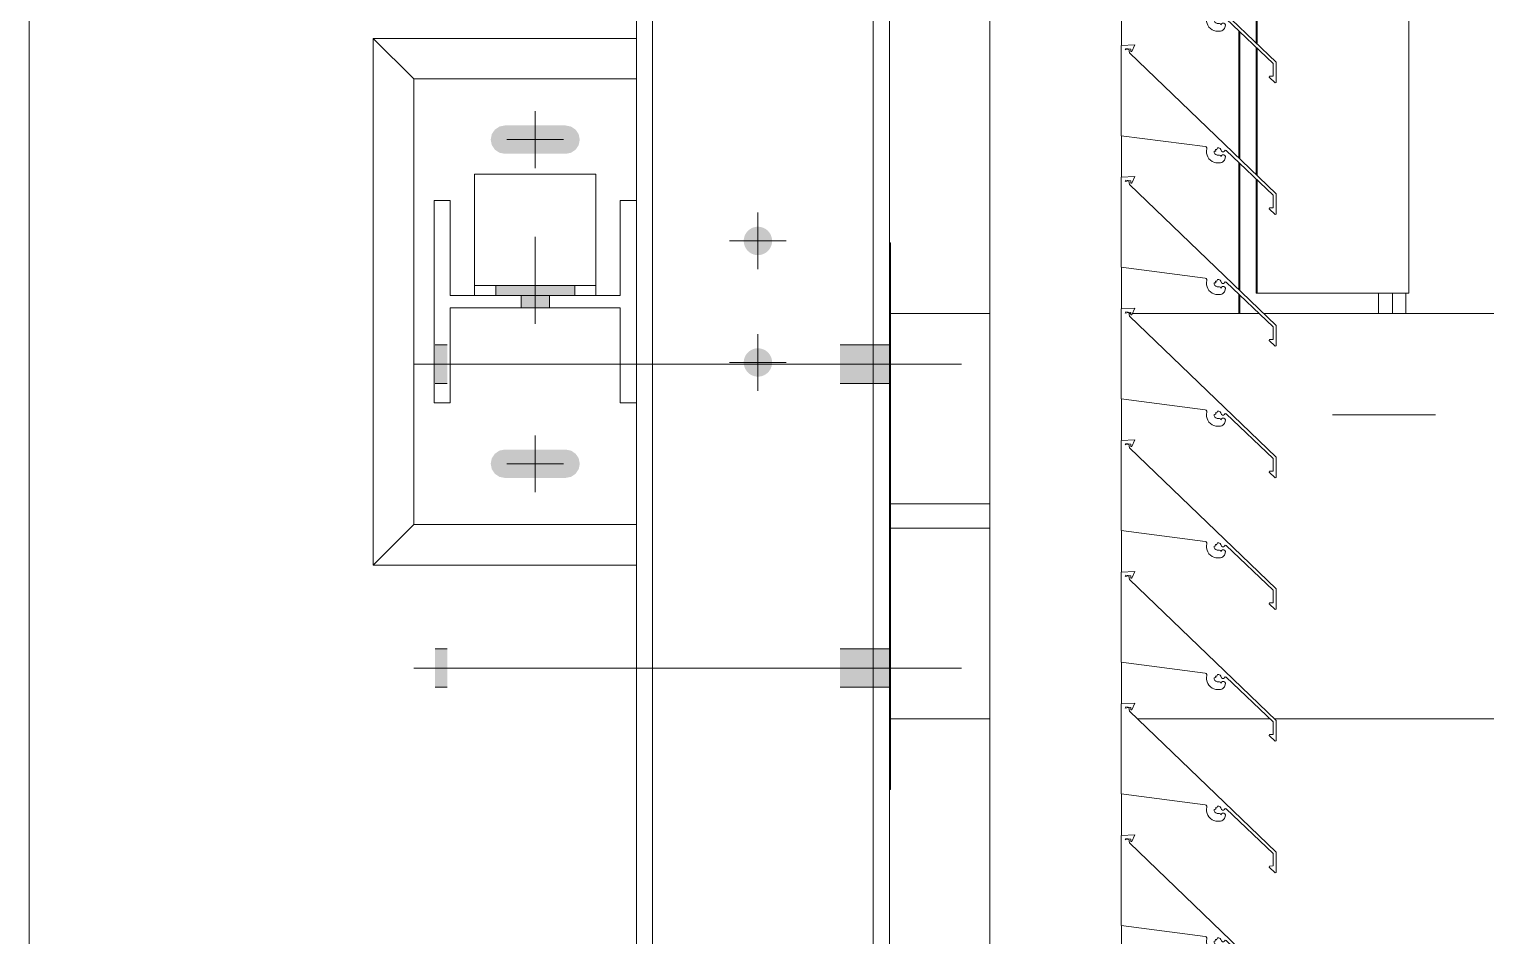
# Model space of a CAD drawing. Header units: millimetres. Extents: x -220592 to 404889, y -217665 to 38245.
# Drawn here: x -898.17 to -890.98, y -1293.02 to -1288.54 of the extents above; entities that cross this region are included whole.
import ezdxf

# ---------------------------------------------------------------- set-up
doc = ezdxf.new("R2010")
doc.units = ezdxf.units.MM
doc.linetypes.add('XKITLINE00', pattern=[0])
doc.linetypes.add('XKITLINE02', pattern=[4, 2, -2])
doc.layers.add('000 - 0_HIDE_OBJ_FRAMING_DEF_SUB_1', color=7, linetype='Continuous')
doc.layers.add('Bolt', color=7, linetype='Continuous', lineweight=0)
doc.layers.add('Part', color=7, linetype='Continuous', lineweight=0)

# ---------------------------------------------------------------- blocks, each defined once
blk = doc.blocks.new('*A13472')
at = {"layer": '000 - 0_HIDE_OBJ_FRAMING_DEF_SUB_1', "color": 7, "linetype": 'XKITLINE00', "lineweight": 0}
blk.add_line((-87.063349, 95.290805), (-87.063349, 122.690337), dxfattribs=at)
blk = doc.blocks.new('*A13598')
at = {"layer": '000 - 0_HIDE_OBJ_FRAMING_DEF_SUB_1', "color": 7, "linetype": 'XKITLINE00', "lineweight": 0}
for p, q in [((-84.063213, 122.190805), (-84.063213, 119.690805)), ((-83.983213, 94.940805), (-83.983213, 122.190805)), ((-82.893213, 94.940805), (-82.893213, 122.190805)), ((-82.813213, 94.940805), (-82.813213, 122.190805)), ((-84.063213, 98.690805), (-84.063213, 118.690805))]:
    blk.add_line(p, q, dxfattribs=at)
blk = doc.blocks.new('*A14477')
at = {"layer": 'Part', "color": 7, "linetype": 'XKITLINE00', "lineweight": 0}
for p, q in [((-80.247799, 119.232111), (-80.247799, 132.032111)), ((-81.002505, 120.467777), (-81.002505, 121.096823)), ((-80.9964, 120.461916), (-80.9964, 121.090973)), ((-81.087973, 119.899842), (-81.087973, 120.528735)), ((-81.081868, 119.89398), (-81.081868, 120.522884)), ((-81.002505, 119.817777), (-81.002505, 120.446823)), ((-80.9964, 119.811916), (-80.9964, 120.440973)), ((-81.087973, 119.249842), (-81.087973, 119.878735)), ((-81.081868, 119.24398), (-81.081868, 119.872884)), ((-81.002505, 119.232111), (-81.002505, 119.796823)), ((-80.9964, 119.232111), (-80.9964, 119.790973)), ((-81.087973, 119.132111), (-81.087973, 119.228735)), ((-81.081868, 119.132111), (-81.081868, 119.222884)), ((-81.002505, 119.232111), (-80.9964, 119.232111)), ((-80.9964, 119.232111), (-80.247799, 119.232111)), ((-80.398146, 119.132111), (-80.398146, 119.232111)), ((-80.32794, 119.132111), (-80.32794, 119.232111)), ((-80.263061, 119.132111), (-80.263061, 119.232111))]:
    blk.add_line(p, q, dxfattribs=at)
blk = doc.blocks.new('*A14478')
at = {"layer": 'Part', "color": 7, "linetype": 'XKITLINE00', "lineweight": 0}
for p, q in [((-82.807633, 119.482071), (-82.813213, 119.482071)), ((-82.807633, 116.782071), (-82.807633, 119.482071)), ((-82.813213, 116.782071), (-82.807633, 116.782071))]:
    blk.add_line(p, q, dxfattribs=at)
blk = doc.blocks.new('*A14479')
at = {"layer": 'Part', "color": 7, "linetype": 'XKITLINE00', "lineweight": 0}
for p, q in [((-82.807633, 118.192111), (-82.318045, 118.192111)), ((-82.807633, 118.072111), (-82.318045, 118.072111))]:
    blk.add_line(p, q, dxfattribs=at)
blk = doc.blocks.new('*A14480')
at = {"layer": 'Bolt', "color": 7, "linetype": 'XKITLINE02', "lineweight": 0}
for p, q in [((-80.146082, 118.632111), (-80.624399, 118.632111)), ((-80.115732, 118.632111), (-80.594049, 118.632111))]:
    blk.add_line(p, q, dxfattribs=at)
blk = doc.blocks.new('*A14481')
at = {"layer": '000 - 0_HIDE_OBJ_FRAMING_DEF_SUB_1'}
for points in [[(-85.0576, 118.9771), (-84.9976, 118.9771), (-84.9976, 118.7871), (-85.0576, 118.7871)], [(-85.0576, 118.9771), (-84.9976, 118.9771), (-84.9976, 118.7871), (-85.0576, 118.7871)], [(-83.0576, 118.9771), (-82.8076, 118.9771), (-82.8076, 118.7871), (-83.0576, 118.7871)], [(-83.0576, 118.9771), (-82.8076, 118.9771), (-82.8076, 118.7871), (-83.0576, 118.7871)], [(-85.0576, 117.4771), (-84.9976, 117.4771), (-84.9976, 117.2871), (-85.0576, 117.2871)], [(-85.0576, 117.4771), (-84.9976, 117.4771), (-84.9976, 117.2871), (-85.0576, 117.2871)], [(-83.0576, 117.4771), (-82.8076, 117.4771), (-82.8076, 117.2871), (-83.0576, 117.2871)], [(-83.0576, 117.4771), (-82.8076, 117.4771), (-82.8076, 117.2871), (-83.0576, 117.2871)]]:
    blk.add_hatch(color=7, dxfattribs=at).paths.add_polyline_path(points, flags=17)
at = {"layer": '000 - 0_HIDE_OBJ_FRAMING_DEF_SUB_1', "color": 7, "linetype": 'XKITLINE00', "lineweight": 0}
for p, q in [((-85.0576, 118.9771), (-84.9976, 118.9771)), ((-85.0576, 118.9771), (-84.9976, 118.9771)), ((-83.0576, 118.9771), (-82.8076, 118.9771)), ((-83.0576, 118.9771), (-82.8076, 118.9771)), ((-85.1632, 118.8821), (-82.4576, 118.8821)), ((-85.1632, 118.8821), (-82.4576, 118.8821)), ((-85.0576, 118.7871), (-84.9976, 118.7871)), ((-85.0576, 118.7871), (-84.9976, 118.7871)), ((-83.0576, 118.7871), (-82.8076, 118.7871)), ((-83.0576, 118.7871), (-82.8076, 118.7871)), ((-85.0576, 117.4771), (-84.9976, 117.4771)), ((-85.0576, 117.4771), (-84.9976, 117.4771)), ((-83.0576, 117.4771), (-82.8076, 117.4771)), ((-83.0576, 117.4771), (-82.8076, 117.4771)), ((-85.1632, 117.3821), (-82.4576, 117.3821)), ((-85.1632, 117.3821), (-82.4576, 117.3821)), ((-85.0576, 117.2871), (-84.9976, 117.2871)), ((-85.0576, 117.2871), (-84.9976, 117.2871)), ((-83.0576, 117.2871), (-82.8076, 117.2871)), ((-83.0576, 117.2871), (-82.8076, 117.2871))]:
    blk.add_line(p, q, dxfattribs=at)
blk = doc.blocks.new('*A14487')
at = {"layer": '000 - 0_HIDE_OBJ_FRAMING_DEF_SUB_1', "color": 7, "linetype": 'XKITLINE00', "lineweight": 0}
for p, q in [((-85.163213, 120.290805), (-85.163213, 118.090805)), ((-85.163213, 120.290805), (-84.063213, 120.290805)), ((-85.163213, 118.090805), (-84.063213, 118.090805))]:
    blk.add_line(p, q, dxfattribs=at)
blk = doc.blocks.new('*A14488')
at = {"layer": '000 - 0_HIDE_OBJ_FRAMING_DEF_SUB_1', "color": 7, "linetype": 'XKITLINE00', "lineweight": 0}
for p, q in [((-85.363213, 120.490805), (-85.163213, 120.290805)), ((-85.363213, 117.890805), (-85.363213, 120.490805)), ((-85.363213, 120.490805), (-84.063213, 120.490805)), ((-85.163213, 118.090805), (-85.363213, 117.890805)), ((-85.363213, 117.890805), (-84.063213, 117.890805))]:
    blk.add_line(p, q, dxfattribs=at)
blk = doc.blocks.new('*A14489')
at = {"layer": '000 - 0_HIDE_OBJ_FRAMING_DEF_SUB_1', "color": 7, "linetype": 'XKITLINE00', "lineweight": 0}
for p, q in [((-84.863213, 119.820805), (-84.863213, 119.220805)), ((-84.263213, 119.820805), (-84.863213, 119.820805)), ((-84.263213, 119.220805), (-84.263213, 119.820805)), ((-84.863213, 119.270805), (-84.263213, 119.270805))]:
    blk.add_line(p, q, dxfattribs=at)
blk = doc.blocks.new('*A14490')
at = {"layer": '000 - 0_HIDE_OBJ_FRAMING_DEF_SUB_1'}
for points in [[(-84.7582, 119.2208), (-84.7582, 119.2708), (-84.3682, 119.2708), (-84.3682, 119.2208)], [(-84.6332, 119.1608), (-84.6332, 119.2208), (-84.4932, 119.2208), (-84.4932, 119.1608)]]:
    blk.add_hatch(color=7, dxfattribs=at).paths.add_polyline_path(points, flags=17)
at = {"layer": '000 - 0_HIDE_OBJ_FRAMING_DEF_SUB_1', "color": 7, "linetype": 'XKITLINE00', "lineweight": 0}
for p, q in [((-84.5632, 119.0816), (-84.5632, 119.5108)), ((-84.7582, 119.2208), (-84.7582, 119.2708)), ((-84.3682, 119.2208), (-84.3682, 119.2708)), ((-84.6332, 119.1608), (-84.6332, 119.2208)), ((-84.4932, 119.1608), (-84.4932, 119.2208))]:
    blk.add_line(p, q, dxfattribs=at)
blk = doc.blocks.new('*A14491')
at = {"layer": '000 - 0_HIDE_OBJ_FRAMING_DEF_SUB_1'}
for points in [[(-83.4564, 119.5605), (-83.4496, 119.5595), (-83.4429, 119.5578), (-83.4364, 119.5555), (-83.4302, 119.5525), (-83.4243, 119.549), (-83.4188, 119.5449), (-83.4137, 119.5403), (-83.4091, 119.5352), (-83.405, 119.5297), (-83.4015, 119.5238), (-83.3985, 119.5176), (-83.3962, 119.5111), (-83.3946, 119.5045), (-83.3936, 119.4977), (-83.3932, 119.4908), (-83.3936, 119.4839), (-83.3946, 119.4771), (-83.3962, 119.4705), (-83.3985, 119.464), (-83.4015, 119.4578), (-83.405, 119.4519), (-83.4091, 119.4464), (-83.4137, 119.4413), (-83.4188, 119.4367), (-83.4243, 119.4326), (-83.4302, 119.4291), (-83.4364, 119.4261), (-83.4429, 119.4238), (-83.4496, 119.4221), (-83.4564, 119.4211), (-83.4632, 119.4208), (-83.4701, 119.4211), (-83.4769, 119.4221), (-83.4835, 119.4238), (-83.49, 119.4261), (-83.4962, 119.4291), (-83.5021, 119.4326), (-83.5076, 119.4367), (-83.5127, 119.4413), (-83.5173, 119.4464), (-83.5214, 119.4519), (-83.5249, 119.4578), (-83.5279, 119.464), (-83.5302, 119.4705), (-83.5319, 119.4771), (-83.5329, 119.4839), (-83.5332, 119.4908), (-83.5329, 119.4977), (-83.5319, 119.5045), (-83.5302, 119.5111), (-83.5279, 119.5176), (-83.5249, 119.5238), (-83.5214, 119.5297), (-83.5173, 119.5352), (-83.5127, 119.5403), (-83.5076, 119.5449), (-83.5021, 119.549), (-83.4962, 119.5525), (-83.49, 119.5555), (-83.4835, 119.5578), (-83.4769, 119.5595), (-83.4701, 119.5605), (-83.4632, 119.5608)], [(-83.4564, 118.9605), (-83.4496, 118.9595), (-83.4429, 118.9578), (-83.4364, 118.9555), (-83.4302, 118.9525), (-83.4243, 118.949), (-83.4188, 118.9449), (-83.4137, 118.9403), (-83.4091, 118.9352), (-83.405, 118.9297), (-83.4015, 118.9238), (-83.3985, 118.9176), (-83.3962, 118.9111), (-83.3946, 118.9045), (-83.3936, 118.8977), (-83.3932, 118.8908), (-83.3936, 118.8839), (-83.3946, 118.8771), (-83.3962, 118.8705), (-83.3985, 118.864), (-83.4015, 118.8578), (-83.405, 118.8519), (-83.4091, 118.8464), (-83.4137, 118.8413), (-83.4188, 118.8367), (-83.4243, 118.8326), (-83.4302, 118.8291), (-83.4364, 118.8261), (-83.4429, 118.8238), (-83.4496, 118.8221), (-83.4564, 118.8211), (-83.4632, 118.8208), (-83.4701, 118.8211), (-83.4769, 118.8221), (-83.4835, 118.8238), (-83.49, 118.8261), (-83.4962, 118.8291), (-83.5021, 118.8326), (-83.5076, 118.8367), (-83.5127, 118.8413), (-83.5173, 118.8464), (-83.5214, 118.8519), (-83.5249, 118.8578), (-83.5279, 118.864), (-83.5302, 118.8705), (-83.5319, 118.8771), (-83.5329, 118.8839), (-83.5332, 118.8908), (-83.5329, 118.8977), (-83.5319, 118.9045), (-83.5302, 118.9111), (-83.5279, 118.9176), (-83.5249, 118.9238), (-83.5214, 118.9297), (-83.5173, 118.9352), (-83.5127, 118.9403), (-83.5076, 118.9449), (-83.5021, 118.949), (-83.4962, 118.9525), (-83.49, 118.9555), (-83.4835, 118.9578), (-83.4769, 118.9595), (-83.4701, 118.9605), (-83.4632, 118.9608)]]:
    blk.add_hatch(color=7, dxfattribs=at).paths.add_polyline_path(points, flags=17)
at = {"layer": '000 - 0_HIDE_OBJ_FRAMING_DEF_SUB_1', "color": 7, "linetype": 'XKITLINE00', "lineweight": 0}
for p, q in [((-83.4632, 119.6308), (-83.4632, 119.3508)), ((-83.6032, 119.4908), (-83.3232, 119.4908)), ((-83.4632, 119.0308), (-83.4632, 118.7508)), ((-83.6032, 118.8908), (-83.3232, 118.8908))]:
    blk.add_line(p, q, dxfattribs=at)
blk = doc.blocks.new('*A14492')
at = {"layer": '000 - 0_HIDE_OBJ_FRAMING_DEF_SUB_1'}
for points in [[(-84.3485, 120.0176), (-84.3432, 119.9908), (-84.3485, 119.964), (-84.3637, 119.9413), (-84.3864, 119.9261), (-84.4132, 119.9208), (-84.7132, 119.9208), (-84.74, 119.9261), (-84.7627, 119.9413), (-84.7779, 119.964), (-84.7832, 119.9908), (-84.7779, 120.0176), (-84.7627, 120.0403), (-84.74, 120.0555), (-84.7132, 120.0608), (-84.4132, 120.0608), (-84.3864, 120.0555), (-84.3637, 120.0403)], [(-84.3485, 118.4176), (-84.3432, 118.3908), (-84.3485, 118.364), (-84.3637, 118.3413), (-84.3864, 118.3261), (-84.4132, 118.3208), (-84.7132, 118.3208), (-84.74, 118.3261), (-84.7627, 118.3413), (-84.7779, 118.364), (-84.7832, 118.3908), (-84.7779, 118.4176), (-84.7627, 118.4403), (-84.74, 118.4555), (-84.7132, 118.4608), (-84.4132, 118.4608), (-84.3864, 118.4555), (-84.3637, 118.4403)]]:
    blk.add_hatch(color=7, dxfattribs=at).paths.add_polyline_path(points, flags=17)
at = {"layer": '000 - 0_HIDE_OBJ_FRAMING_DEF_SUB_1', "color": 7, "linetype": 'XKITLINE00', "lineweight": 0}
for p, q in [((-84.5632, 120.1308), (-84.5632, 119.8508)), ((-84.7032, 119.9908), (-84.4232, 119.9908)), ((-84.5632, 118.5308), (-84.5632, 118.2508)), ((-84.7032, 118.3908), (-84.4232, 118.3908))]:
    blk.add_line(p, q, dxfattribs=at)
blk = doc.blocks.new('*A14500')
at = {"layer": '000 - 0_HIDE_OBJ_FRAMING_DEF_SUB_1', "color": 7, "linetype": 'XKITLINE00', "lineweight": 0}
for p, q in [((-82.807633, 119.132111), (-82.318045, 119.132111)), ((-81.630524, 119.132111), (-81.621276, 119.132111)), ((-81.612906, 119.132111), (-80.987154, 119.132111)), ((-80.96536, 119.132111), (-69.749749, 119.132111)), ((-82.807633, 117.132111), (-82.318045, 117.132111)), ((-81.590245, 117.132111), (-80.934983, 117.132111)), ((-80.913286, 117.132111), (-69.749749, 117.132111))]:
    blk.add_line(p, q, dxfattribs=at)
blk = doc.blocks.new('*A14516')
at = {"layer": '000 - 0_HIDE_OBJ_FRAMING_DEF_SUB_1', "color": 7, "linetype": 'XKITLINE00', "lineweight": 0}
for p, q in [((-84.983213, 119.690805), (-85.063213, 119.690805)), ((-85.063213, 119.690805), (-85.063213, 118.690805)), ((-84.983213, 119.220805), (-84.983213, 119.690805)), ((-84.063213, 119.690805), (-84.143213, 119.690805)), ((-84.143213, 119.690805), (-84.143213, 119.220805)), ((-84.063213, 118.690805), (-84.063213, 119.690805)), ((-84.143213, 119.220805), (-84.983213, 119.220805)), ((-84.983213, 118.690805), (-84.983213, 119.160805)), ((-84.983213, 119.160805), (-84.143213, 119.160805)), ((-84.143213, 119.160805), (-84.143213, 118.690805)), ((-85.063213, 118.690805), (-84.983213, 118.690805)), ((-84.143213, 118.690805), (-84.063213, 118.690805))]:
    blk.add_line(p, q, dxfattribs=at)
blk = doc.blocks.new('*A14517')
at = {"layer": 'Part', "color": 7, "linetype": 'XKITLINE00', "lineweight": 0}
for p, q in [((-81.668236, 117.856123), (-81.668243, 117.410453)), ((-81.60055, 117.858745), (-81.668236, 117.856123)), ((-81.648356, 117.834428), (-81.64632, 117.841001)), ((-81.63134, 117.837332), (-81.648356, 117.834428)), ((-81.64632, 117.841001), (-81.621337, 117.837861)), ((-81.628443, 117.818789), (-81.63134, 117.837332)), ((-80.903321, 117.122543), (-81.628443, 117.818789)), ((-81.621337, 117.837861), (-81.621208, 117.82567)), ((-81.621208, 117.82567), (-81.616085, 117.825258)), ((-81.616085, 117.825258), (-81.60055, 117.858745)), ((-81.668243, 117.410453), (-81.254237, 117.357423)), ((-81.254237, 117.357423), (-81.249162, 117.355233)), ((-81.249162, 117.355233), (-81.246025, 117.350681)), ((-81.245786, 117.345159), (-81.247272, 117.335025)), ((-81.247272, 117.335025), (-81.246897, 117.324789)), ((-81.246897, 117.324789), (-81.244674, 117.31479)), ((-81.246025, 117.350681), (-81.245786, 117.345159)), ((-81.244674, 117.31479), (-81.240676, 117.30536)), ((-81.240676, 117.30536), (-81.235036, 117.29681)), ((-81.235036, 117.29681), (-81.22794, 117.289423)), ((-81.209279, 117.333625), (-81.201573, 117.334731)), ((-81.20871, 117.327141), (-81.209279, 117.333625)), ((-81.205908, 117.321267), (-81.20871, 117.327141)), ((-81.201226, 117.316745), (-81.205908, 117.321267)), ((-81.202743, 117.341791), (-81.195578, 117.342735)), ((-81.201573, 117.334731), (-81.202743, 117.341791)), ((-81.195258, 117.314147), (-81.201226, 117.316745)), ((-81.195578, 117.342735), (-81.193256, 117.350125)), ((-81.188758, 117.313803), (-81.195258, 117.314147)), ((-81.193256, 117.350125), (-81.186584, 117.349703)), ((-81.18284, 117.314708), (-81.188758, 117.313803)), ((-81.186584, 117.349703), (-81.180508, 117.346913)), ((-81.178029, 117.312301), (-81.18284, 117.314708)), ((-81.180508, 117.346913), (-81.175841, 117.342126)), ((-81.175999, 117.30732), (-81.178029, 117.312301)), ((-81.173057, 117.312792), (-81.175999, 117.30732)), ((-81.175841, 117.342126), (-81.172727, 117.334553)), ((-81.1679, 117.31601), (-81.173057, 117.312792)), ((-81.172727, 117.334553), (-81.168544, 117.330396)), ((-81.168544, 117.330396), (-81.16265, 117.33019)), ((-81.161823, 117.315998), (-81.1679, 117.31601)), ((-81.16265, 117.33019), (-81.158186, 117.334044)), ((-81.156679, 117.312761), (-81.161823, 117.315998)), ((-81.158186, 117.334044), (-81.154531, 117.338671)), ((-81.154039, 117.307287), (-81.156679, 117.312761)), ((-81.15627, 117.294021), (-81.154535, 117.299517)), ((-81.154535, 117.299517), (-81.154039, 117.307287)), ((-81.154531, 117.338671), (-81.149372, 117.337579)), ((-81.149372, 117.337579), (-80.918356, 117.116176)), ((-81.22794, 117.289423), (-81.219624, 117.283445)), ((-81.219624, 117.283445), (-81.210361, 117.279072)), ((-81.210361, 117.279072), (-81.20046, 117.276449)), ((-81.20046, 117.276449), (-81.190247, 117.275664)), ((-81.190247, 117.275664), (-81.183448, 117.275762)), ((-81.183448, 117.275762), (-81.17772, 117.276398)), ((-81.17772, 117.276398), (-81.172219, 117.278117)), ((-81.172219, 117.278117), (-81.167149, 117.280857)), ((-81.167149, 117.280857), (-81.162695, 117.284515)), ((-81.162695, 117.284515), (-81.159024, 117.288958)), ((-81.159024, 117.288958), (-81.15627, 117.294021)), ((-80.918356, 117.116176), (-80.918699, 117.05483)), ((-80.903874, 117.023392), (-80.903321, 117.122543)), ((-80.936119, 117.054733), (-80.937204, 117.049812)), ((-80.937204, 117.049812), (-80.908555, 117.020923)), ((-80.918699, 117.05483), (-80.936119, 117.054733)), ((-80.908555, 117.020923), (-80.903874, 117.023392))]:
    blk.add_line(p, q, dxfattribs=at)
blk = doc.blocks.new('*A14518')
at = {"layer": 'Part', "color": 7, "linetype": 'XKITLINE00', "lineweight": 0}
for p, q in [((-81.668236, 117.206123), (-81.668243, 116.760453)), ((-81.60055, 117.208745), (-81.668236, 117.206123)), ((-81.648356, 117.184428), (-81.64632, 117.191001)), ((-81.63134, 117.187332), (-81.648356, 117.184428)), ((-81.64632, 117.191001), (-81.621337, 117.187861)), ((-81.628443, 117.168789), (-81.63134, 117.187332)), ((-80.903321, 116.472543), (-81.628443, 117.168789)), ((-81.621337, 117.187861), (-81.621208, 117.17567)), ((-81.621208, 117.17567), (-81.616085, 117.175258)), ((-81.616085, 117.175258), (-81.60055, 117.208745)), ((-81.668243, 116.760453), (-81.254237, 116.707423)), ((-81.254237, 116.707423), (-81.249162, 116.705233)), ((-81.249162, 116.705233), (-81.246025, 116.700681)), ((-81.245786, 116.695159), (-81.247272, 116.685025)), ((-81.247272, 116.685025), (-81.246897, 116.674789)), ((-81.246897, 116.674789), (-81.244674, 116.66479)), ((-81.246025, 116.700681), (-81.245786, 116.695159)), ((-81.244674, 116.66479), (-81.240676, 116.65536)), ((-81.240676, 116.65536), (-81.235036, 116.64681)), ((-81.209279, 116.683625), (-81.201573, 116.684731)), ((-81.20871, 116.677141), (-81.209279, 116.683625)), ((-81.205908, 116.671267), (-81.20871, 116.677141)), ((-81.201226, 116.666745), (-81.205908, 116.671267)), ((-81.202743, 116.691791), (-81.195578, 116.692735)), ((-81.201573, 116.684731), (-81.202743, 116.691791)), ((-81.195258, 116.664147), (-81.201226, 116.666745)), ((-81.195578, 116.692735), (-81.193256, 116.700125)), ((-81.188758, 116.663803), (-81.195258, 116.664147)), ((-81.193256, 116.700125), (-81.186584, 116.699703)), ((-81.18284, 116.664708), (-81.188758, 116.663803)), ((-81.186584, 116.699703), (-81.180508, 116.696913)), ((-81.178029, 116.662301), (-81.18284, 116.664708)), ((-81.180508, 116.696913), (-81.175841, 116.692126)), ((-81.175999, 116.65732), (-81.178029, 116.662301)), ((-81.173057, 116.662792), (-81.175999, 116.65732)), ((-81.175841, 116.692126), (-81.172727, 116.684553)), ((-81.1679, 116.66601), (-81.173057, 116.662792)), ((-81.172727, 116.684553), (-81.168544, 116.680396)), ((-81.168544, 116.680396), (-81.16265, 116.68019)), ((-81.161823, 116.665998), (-81.1679, 116.66601)), ((-81.16265, 116.68019), (-81.158186, 116.684044)), ((-81.156679, 116.662761), (-81.161823, 116.665998)), ((-81.158186, 116.684044), (-81.154531, 116.688671)), ((-81.154039, 116.657287), (-81.156679, 116.662761)), ((-81.15627, 116.644021), (-81.154535, 116.649517)), ((-81.154535, 116.649517), (-81.154039, 116.657287)), ((-81.154531, 116.688671), (-81.149372, 116.687579)), ((-81.149372, 116.687579), (-80.918356, 116.466176)), ((-81.235036, 116.64681), (-81.22794, 116.639423)), ((-81.22794, 116.639423), (-81.219624, 116.633445)), ((-81.219624, 116.633445), (-81.210361, 116.629072)), ((-81.210361, 116.629072), (-81.20046, 116.626449)), ((-81.20046, 116.626449), (-81.190247, 116.625664)), ((-81.190247, 116.625664), (-81.183448, 116.625762)), ((-81.183448, 116.625762), (-81.17772, 116.626398)), ((-81.17772, 116.626398), (-81.172219, 116.628117)), ((-81.172219, 116.628117), (-81.167149, 116.630857)), ((-81.167149, 116.630857), (-81.162695, 116.634515)), ((-81.162695, 116.634515), (-81.159024, 116.638958)), ((-81.159024, 116.638958), (-81.15627, 116.644021)), ((-80.918356, 116.466176), (-80.918699, 116.40483)), ((-80.903874, 116.373392), (-80.903321, 116.472543)), ((-80.936119, 116.404733), (-80.937204, 116.399812)), ((-80.937204, 116.399812), (-80.908555, 116.370923)), ((-80.918699, 116.40483), (-80.936119, 116.404733)), ((-80.908555, 116.370923), (-80.903874, 116.373392))]:
    blk.add_line(p, q, dxfattribs=at)
blk = doc.blocks.new('*A14519')
at = {"layer": 'Part', "color": 7, "linetype": 'XKITLINE00', "lineweight": 0}
for p, q in [((-81.668236, 116.556123), (-81.668243, 116.110453)), ((-81.60055, 116.558745), (-81.668236, 116.556123)), ((-81.648356, 116.534428), (-81.64632, 116.541001)), ((-81.63134, 116.537332), (-81.648356, 116.534428)), ((-81.64632, 116.541001), (-81.621337, 116.537861)), ((-81.628443, 116.518789), (-81.63134, 116.537332)), ((-80.903321, 115.822543), (-81.628443, 116.518789)), ((-81.621337, 116.537861), (-81.621208, 116.52567)), ((-81.621208, 116.52567), (-81.616085, 116.525258)), ((-81.616085, 116.525258), (-81.60055, 116.558745)), ((-81.668243, 116.110453), (-81.254237, 116.057423)), ((-81.254237, 116.057423), (-81.249162, 116.055233)), ((-81.249162, 116.055233), (-81.246025, 116.050681)), ((-81.245786, 116.045159), (-81.247272, 116.035025)), ((-81.247272, 116.035025), (-81.246897, 116.024789)), ((-81.246897, 116.024789), (-81.244674, 116.01479)), ((-81.246025, 116.050681), (-81.245786, 116.045159)), ((-81.244674, 116.01479), (-81.240676, 116.00536)), ((-81.240676, 116.00536), (-81.235036, 115.99681)), ((-81.209279, 116.033625), (-81.201573, 116.034731)), ((-81.20871, 116.027141), (-81.209279, 116.033625)), ((-81.205908, 116.021267), (-81.20871, 116.027141)), ((-81.201226, 116.016745), (-81.205908, 116.021267)), ((-81.202743, 116.041791), (-81.195578, 116.042735)), ((-81.201573, 116.034731), (-81.202743, 116.041791)), ((-81.195258, 116.014147), (-81.201226, 116.016745)), ((-81.195578, 116.042735), (-81.193256, 116.050125)), ((-81.188758, 116.013803), (-81.195258, 116.014147)), ((-81.193256, 116.050125), (-81.186584, 116.049703)), ((-81.18284, 116.014708), (-81.188758, 116.013803)), ((-81.186584, 116.049703), (-81.180508, 116.046913)), ((-81.178029, 116.012301), (-81.18284, 116.014708)), ((-81.180508, 116.046913), (-81.175841, 116.042126)), ((-81.175999, 116.00732), (-81.178029, 116.012301)), ((-81.173057, 116.012792), (-81.175999, 116.00732)), ((-81.175841, 116.042126), (-81.172727, 116.034553)), ((-81.1679, 116.01601), (-81.173057, 116.012792)), ((-81.172727, 116.034553), (-81.168544, 116.030396)), ((-81.168544, 116.030396), (-81.16265, 116.03019)), ((-81.161823, 116.015998), (-81.1679, 116.01601)), ((-81.16265, 116.03019), (-81.158186, 116.034044)), ((-81.156679, 116.012761), (-81.161823, 116.015998)), ((-81.158186, 116.034044), (-81.154531, 116.038671)), ((-81.154039, 116.007287), (-81.156679, 116.012761)), ((-81.15627, 115.994021), (-81.154535, 115.999517)), ((-81.154535, 115.999517), (-81.154039, 116.007287)), ((-81.154531, 116.038671), (-81.149372, 116.037579)), ((-81.149372, 116.037579), (-80.918356, 115.816176)), ((-81.235036, 115.99681), (-81.22794, 115.989423)), ((-81.22794, 115.989423), (-81.219624, 115.983445)), ((-81.219624, 115.983445), (-81.210361, 115.979072)), ((-81.210361, 115.979072), (-81.20046, 115.976449)), ((-81.20046, 115.976449), (-81.190247, 115.975664)), ((-81.190247, 115.975664), (-81.183448, 115.975762)), ((-81.183448, 115.975762), (-81.17772, 115.976398)), ((-81.17772, 115.976398), (-81.172219, 115.978117)), ((-81.172219, 115.978117), (-81.167149, 115.980857)), ((-81.167149, 115.980857), (-81.162695, 115.984515)), ((-81.162695, 115.984515), (-81.159024, 115.988958)), ((-81.159024, 115.988958), (-81.15627, 115.994021)), ((-80.918356, 115.816176), (-80.918699, 115.75483)), ((-80.903874, 115.723392), (-80.903321, 115.822543)), ((-80.936119, 115.754733), (-80.937204, 115.749812)), ((-80.937204, 115.749812), (-80.908555, 115.720923)), ((-80.918699, 115.75483), (-80.936119, 115.754733)), ((-80.908555, 115.720923), (-80.903874, 115.723392))]:
    blk.add_line(p, q, dxfattribs=at)
blk = doc.blocks.new('*A14546')
at = {"layer": 'Part', "color": 7, "linetype": 'XKITLINE00', "lineweight": 0}
for p, q in [((-82.318045, 109.556249), (-82.318045, 122.756135)), ((-81.668045, 120.456131), (-81.668045, 120.660427)), ((-81.668045, 119.806131), (-81.668045, 120.010427)), ((-81.668045, 119.156131), (-81.668045, 119.360427)), ((-81.668045, 118.506131), (-81.668045, 118.710427)), ((-81.668045, 117.856131), (-81.668045, 118.060427)), ((-81.668045, 117.206131), (-81.668045, 117.410427)), ((-81.668045, 116.556131), (-81.668045, 116.760427)), ((-81.668045, 115.906131), (-81.668045, 116.110427))]:
    blk.add_line(p, q, dxfattribs=at)
blk = doc.blocks.new('*A14549')
at = {"layer": 'Part', "color": 7, "linetype": 'XKITLINE00', "lineweight": 0}
for p, q in [((-81.60055, 121.108745), (-81.668236, 121.106123)), ((-81.616085, 121.075258), (-81.60055, 121.108745)), ((-81.668236, 121.106123), (-81.668243, 120.660453)), ((-81.648356, 121.084428), (-81.64632, 121.091001)), ((-81.63134, 121.087332), (-81.648356, 121.084428)), ((-81.64632, 121.091001), (-81.621337, 121.087861)), ((-81.628443, 121.068789), (-81.63134, 121.087332)), ((-80.903321, 120.372543), (-81.628443, 121.068789)), ((-81.621337, 121.087861), (-81.621208, 121.07567)), ((-81.621208, 121.07567), (-81.616085, 121.075258)), ((-81.668243, 120.660453), (-81.254237, 120.607423)), ((-81.254237, 120.607423), (-81.249162, 120.605233)), ((-81.249162, 120.605233), (-81.246025, 120.600681)), ((-81.245786, 120.595159), (-81.247272, 120.585025)), ((-81.247272, 120.585025), (-81.246897, 120.574789)), ((-81.246897, 120.574789), (-81.244674, 120.56479)), ((-81.246025, 120.600681), (-81.245786, 120.595159)), ((-81.244674, 120.56479), (-81.240676, 120.55536)), ((-81.240676, 120.55536), (-81.235036, 120.54681)), ((-81.235036, 120.54681), (-81.22794, 120.539423)), ((-81.22794, 120.539423), (-81.219624, 120.533445)), ((-81.219624, 120.533445), (-81.210361, 120.529072)), ((-81.209279, 120.583625), (-81.201573, 120.584731)), ((-81.20871, 120.577141), (-81.209279, 120.583625)), ((-81.205908, 120.571267), (-81.20871, 120.577141)), ((-81.201226, 120.566745), (-81.205908, 120.571267)), ((-81.202743, 120.591791), (-81.195578, 120.592735)), ((-81.201573, 120.584731), (-81.202743, 120.591791)), ((-81.195258, 120.564147), (-81.201226, 120.566745)), ((-81.195578, 120.592735), (-81.193256, 120.600125)), ((-81.188758, 120.563803), (-81.195258, 120.564147)), ((-81.193256, 120.600125), (-81.186584, 120.599703)), ((-81.18284, 120.564708), (-81.188758, 120.563803)), ((-81.186584, 120.599703), (-81.180508, 120.596913)), ((-81.178029, 120.562301), (-81.18284, 120.564708)), ((-81.180508, 120.596913), (-81.175841, 120.592126)), ((-81.175999, 120.55732), (-81.178029, 120.562301)), ((-81.173057, 120.562792), (-81.175999, 120.55732)), ((-81.175841, 120.592126), (-81.172727, 120.584553)), ((-81.1679, 120.56601), (-81.173057, 120.562792)), ((-81.172727, 120.584553), (-81.168544, 120.580396)), ((-81.168544, 120.580396), (-81.16265, 120.58019)), ((-81.161823, 120.565998), (-81.1679, 120.56601)), ((-81.167149, 120.530857), (-81.162695, 120.534515)), ((-81.162695, 120.534515), (-81.159024, 120.538958)), ((-81.16265, 120.58019), (-81.158186, 120.584044)), ((-81.156679, 120.562761), (-81.161823, 120.565998)), ((-81.159024, 120.538958), (-81.15627, 120.544021)), ((-81.158186, 120.584044), (-81.154531, 120.588671)), ((-81.154039, 120.557287), (-81.156679, 120.562761)), ((-81.15627, 120.544021), (-81.154535, 120.549517)), ((-81.154535, 120.549517), (-81.154039, 120.557287)), ((-81.154531, 120.588671), (-81.149372, 120.587579)), ((-81.149372, 120.587579), (-80.918356, 120.366176)), ((-81.210361, 120.529072), (-81.20046, 120.526449)), ((-81.20046, 120.526449), (-81.190247, 120.525664)), ((-81.190247, 120.525664), (-81.183448, 120.525762)), ((-81.183448, 120.525762), (-81.17772, 120.526398)), ((-81.17772, 120.526398), (-81.172219, 120.528117)), ((-81.172219, 120.528117), (-81.167149, 120.530857)), ((-80.918356, 120.366176), (-80.918699, 120.30483)), ((-80.903874, 120.273392), (-80.903321, 120.372543)), ((-80.936119, 120.304733), (-80.937204, 120.299812)), ((-80.937204, 120.299812), (-80.908555, 120.270923)), ((-80.918699, 120.30483), (-80.936119, 120.304733)), ((-80.908555, 120.270923), (-80.903874, 120.273392))]:
    blk.add_line(p, q, dxfattribs=at)
blk = doc.blocks.new('*A14550')
at = {"layer": 'Part', "color": 7, "linetype": 'XKITLINE00', "lineweight": 0}
for p, q in [((-81.668236, 120.456123), (-81.668243, 120.010453)), ((-81.60055, 120.458745), (-81.668236, 120.456123)), ((-81.648356, 120.434428), (-81.64632, 120.441001)), ((-81.63134, 120.437332), (-81.648356, 120.434428)), ((-81.64632, 120.441001), (-81.621337, 120.437861)), ((-81.628443, 120.418789), (-81.63134, 120.437332)), ((-80.903321, 119.722543), (-81.628443, 120.418789)), ((-81.621337, 120.437861), (-81.621208, 120.42567)), ((-81.621208, 120.42567), (-81.616085, 120.425258)), ((-81.616085, 120.425258), (-81.60055, 120.458745)), ((-81.668243, 120.010453), (-81.254237, 119.957423)), ((-81.254237, 119.957423), (-81.249162, 119.955233)), ((-81.249162, 119.955233), (-81.246025, 119.950681)), ((-81.245786, 119.945159), (-81.247272, 119.935025)), ((-81.247272, 119.935025), (-81.246897, 119.924789)), ((-81.246897, 119.924789), (-81.244674, 119.91479)), ((-81.246025, 119.950681), (-81.245786, 119.945159)), ((-81.244674, 119.91479), (-81.240676, 119.90536)), ((-81.240676, 119.90536), (-81.235036, 119.89681)), ((-81.235036, 119.89681), (-81.22794, 119.889423)), ((-81.22794, 119.889423), (-81.219624, 119.883445)), ((-81.209279, 119.933625), (-81.201573, 119.934731)), ((-81.20871, 119.927141), (-81.209279, 119.933625)), ((-81.205908, 119.921267), (-81.20871, 119.927141)), ((-81.201226, 119.916745), (-81.205908, 119.921267)), ((-81.202743, 119.941791), (-81.195578, 119.942735)), ((-81.201573, 119.934731), (-81.202743, 119.941791)), ((-81.195258, 119.914147), (-81.201226, 119.916745)), ((-81.195578, 119.942735), (-81.193256, 119.950125)), ((-81.188758, 119.913803), (-81.195258, 119.914147)), ((-81.193256, 119.950125), (-81.186584, 119.949703)), ((-81.18284, 119.914708), (-81.188758, 119.913803)), ((-81.186584, 119.949703), (-81.180508, 119.946913)), ((-81.178029, 119.912301), (-81.18284, 119.914708)), ((-81.180508, 119.946913), (-81.175841, 119.942126)), ((-81.175999, 119.90732), (-81.178029, 119.912301)), ((-81.173057, 119.912792), (-81.175999, 119.90732)), ((-81.175841, 119.942126), (-81.172727, 119.934553)), ((-81.1679, 119.91601), (-81.173057, 119.912792)), ((-81.172727, 119.934553), (-81.168544, 119.930396)), ((-81.168544, 119.930396), (-81.16265, 119.93019)), ((-81.161823, 119.915998), (-81.1679, 119.91601)), ((-81.162695, 119.884515), (-81.159024, 119.888958)), ((-81.16265, 119.93019), (-81.158186, 119.934044)), ((-81.156679, 119.912761), (-81.161823, 119.915998)), ((-81.159024, 119.888958), (-81.15627, 119.894021)), ((-81.158186, 119.934044), (-81.154531, 119.938671)), ((-81.154039, 119.907287), (-81.156679, 119.912761)), ((-81.15627, 119.894021), (-81.154535, 119.899517)), ((-81.154535, 119.899517), (-81.154039, 119.907287)), ((-81.154531, 119.938671), (-81.149372, 119.937579)), ((-81.149372, 119.937579), (-80.918356, 119.716176)), ((-81.219624, 119.883445), (-81.210361, 119.879072)), ((-81.210361, 119.879072), (-81.20046, 119.876449)), ((-81.20046, 119.876449), (-81.190247, 119.875664)), ((-81.190247, 119.875664), (-81.183448, 119.875762)), ((-81.183448, 119.875762), (-81.17772, 119.876398)), ((-81.17772, 119.876398), (-81.172219, 119.878117)), ((-81.172219, 119.878117), (-81.167149, 119.880857)), ((-81.167149, 119.880857), (-81.162695, 119.884515)), ((-80.918356, 119.716176), (-80.918699, 119.65483)), ((-80.903874, 119.623392), (-80.903321, 119.722543)), ((-80.936119, 119.654733), (-80.937204, 119.649812)), ((-80.937204, 119.649812), (-80.908555, 119.620923)), ((-80.918699, 119.65483), (-80.936119, 119.654733)), ((-80.908555, 119.620923), (-80.903874, 119.623392))]:
    blk.add_line(p, q, dxfattribs=at)
blk = doc.blocks.new('*A14551')
at = {"layer": 'Part', "color": 7, "linetype": 'XKITLINE00', "lineweight": 0}
for p, q in [((-81.668236, 119.806123), (-81.668243, 119.360453)), ((-81.60055, 119.808745), (-81.668236, 119.806123)), ((-81.648356, 119.784428), (-81.64632, 119.791001)), ((-81.63134, 119.787332), (-81.648356, 119.784428)), ((-81.64632, 119.791001), (-81.621337, 119.787861)), ((-81.628443, 119.768789), (-81.63134, 119.787332)), ((-80.903321, 119.072543), (-81.628443, 119.768789)), ((-81.621337, 119.787861), (-81.621208, 119.77567)), ((-81.621208, 119.77567), (-81.616085, 119.775258)), ((-81.616085, 119.775258), (-81.60055, 119.808745)), ((-81.668243, 119.360453), (-81.254237, 119.307423)), ((-81.254237, 119.307423), (-81.249162, 119.305233)), ((-81.249162, 119.305233), (-81.246025, 119.300681)), ((-81.245786, 119.295159), (-81.247272, 119.285025)), ((-81.247272, 119.285025), (-81.246897, 119.274789)), ((-81.246897, 119.274789), (-81.244674, 119.26479)), ((-81.246025, 119.300681), (-81.245786, 119.295159)), ((-81.244674, 119.26479), (-81.240676, 119.25536)), ((-81.240676, 119.25536), (-81.235036, 119.24681)), ((-81.235036, 119.24681), (-81.22794, 119.239423)), ((-81.22794, 119.239423), (-81.219624, 119.233445)), ((-81.209279, 119.283625), (-81.201573, 119.284731)), ((-81.20871, 119.277141), (-81.209279, 119.283625)), ((-81.205908, 119.271267), (-81.20871, 119.277141)), ((-81.201226, 119.266745), (-81.205908, 119.271267)), ((-81.202743, 119.291791), (-81.195578, 119.292735)), ((-81.201573, 119.284731), (-81.202743, 119.291791)), ((-81.195258, 119.264147), (-81.201226, 119.266745)), ((-81.195578, 119.292735), (-81.193256, 119.300125)), ((-81.188758, 119.263803), (-81.195258, 119.264147)), ((-81.193256, 119.300125), (-81.186584, 119.299703)), ((-81.18284, 119.264708), (-81.188758, 119.263803)), ((-81.186584, 119.299703), (-81.180508, 119.296913)), ((-81.178029, 119.262301), (-81.18284, 119.264708)), ((-81.180508, 119.296913), (-81.175841, 119.292126)), ((-81.175999, 119.25732), (-81.178029, 119.262301)), ((-81.173057, 119.262792), (-81.175999, 119.25732)), ((-81.175841, 119.292126), (-81.172727, 119.284553)), ((-81.1679, 119.26601), (-81.173057, 119.262792)), ((-81.172727, 119.284553), (-81.168544, 119.280396)), ((-81.168544, 119.280396), (-81.16265, 119.28019)), ((-81.161823, 119.265998), (-81.1679, 119.26601)), ((-81.162695, 119.234515), (-81.159024, 119.238958)), ((-81.16265, 119.28019), (-81.158186, 119.284044)), ((-81.156679, 119.262761), (-81.161823, 119.265998)), ((-81.159024, 119.238958), (-81.15627, 119.244021)), ((-81.158186, 119.284044), (-81.154531, 119.288671)), ((-81.154039, 119.257287), (-81.156679, 119.262761)), ((-81.15627, 119.244021), (-81.154535, 119.249517)), ((-81.154535, 119.249517), (-81.154039, 119.257287)), ((-81.154531, 119.288671), (-81.149372, 119.287579)), ((-81.149372, 119.287579), (-80.918356, 119.066176)), ((-81.219624, 119.233445), (-81.210361, 119.229072)), ((-81.210361, 119.229072), (-81.20046, 119.226449)), ((-81.20046, 119.226449), (-81.190247, 119.225664)), ((-81.190247, 119.225664), (-81.183448, 119.225762)), ((-81.183448, 119.225762), (-81.17772, 119.226398)), ((-81.17772, 119.226398), (-81.172219, 119.228117)), ((-81.172219, 119.228117), (-81.167149, 119.230857)), ((-81.167149, 119.230857), (-81.162695, 119.234515)), ((-80.918356, 119.066176), (-80.918699, 119.00483)), ((-80.903874, 118.973392), (-80.903321, 119.072543)), ((-80.936119, 119.004733), (-80.937204, 118.999812)), ((-80.937204, 118.999812), (-80.908555, 118.970923)), ((-80.918699, 119.00483), (-80.936119, 119.004733)), ((-80.908555, 118.970923), (-80.903874, 118.973392))]:
    blk.add_line(p, q, dxfattribs=at)
blk = doc.blocks.new('*A14552')
at = {"layer": 'Part', "color": 7, "linetype": 'XKITLINE00', "lineweight": 0}
for p, q in [((-81.668236, 119.156123), (-81.668243, 118.710453)), ((-81.60055, 119.158745), (-81.668236, 119.156123)), ((-81.648356, 119.134428), (-81.64632, 119.141001)), ((-81.63134, 119.137332), (-81.648356, 119.134428)), ((-81.64632, 119.141001), (-81.621337, 119.137861)), ((-81.628443, 119.118789), (-81.63134, 119.137332)), ((-80.903321, 118.422543), (-81.628443, 119.118789)), ((-81.621337, 119.137861), (-81.621208, 119.12567)), ((-81.621208, 119.12567), (-81.616085, 119.125258)), ((-81.616085, 119.125258), (-81.60055, 119.158745)), ((-81.668243, 118.710453), (-81.254237, 118.657423)), ((-81.254237, 118.657423), (-81.249162, 118.655233)), ((-81.249162, 118.655233), (-81.246025, 118.650681)), ((-81.245786, 118.645159), (-81.247272, 118.635025)), ((-81.247272, 118.635025), (-81.246897, 118.624789)), ((-81.246897, 118.624789), (-81.244674, 118.61479)), ((-81.246025, 118.650681), (-81.245786, 118.645159)), ((-81.244674, 118.61479), (-81.240676, 118.60536)), ((-81.240676, 118.60536), (-81.235036, 118.59681)), ((-81.235036, 118.59681), (-81.22794, 118.589423)), ((-81.209279, 118.633625), (-81.201573, 118.634731)), ((-81.20871, 118.627141), (-81.209279, 118.633625)), ((-81.205908, 118.621267), (-81.20871, 118.627141)), ((-81.201226, 118.616745), (-81.205908, 118.621267)), ((-81.202743, 118.641791), (-81.195578, 118.642735)), ((-81.201573, 118.634731), (-81.202743, 118.641791)), ((-81.195258, 118.614147), (-81.201226, 118.616745)), ((-81.195578, 118.642735), (-81.193256, 118.650125)), ((-81.188758, 118.613803), (-81.195258, 118.614147)), ((-81.193256, 118.650125), (-81.186584, 118.649703)), ((-81.18284, 118.614708), (-81.188758, 118.613803)), ((-81.186584, 118.649703), (-81.180508, 118.646913)), ((-81.178029, 118.612301), (-81.18284, 118.614708)), ((-81.180508, 118.646913), (-81.175841, 118.642126)), ((-81.175999, 118.60732), (-81.178029, 118.612301)), ((-81.173057, 118.612792), (-81.175999, 118.60732)), ((-81.175841, 118.642126), (-81.172727, 118.634553)), ((-81.1679, 118.61601), (-81.173057, 118.612792)), ((-81.172727, 118.634553), (-81.168544, 118.630396)), ((-81.168544, 118.630396), (-81.16265, 118.63019)), ((-81.161823, 118.615998), (-81.1679, 118.61601)), ((-81.16265, 118.63019), (-81.158186, 118.634044)), ((-81.156679, 118.612761), (-81.161823, 118.615998)), ((-81.159024, 118.588958), (-81.15627, 118.594021)), ((-81.158186, 118.634044), (-81.154531, 118.638671)), ((-81.154039, 118.607287), (-81.156679, 118.612761)), ((-81.15627, 118.594021), (-81.154535, 118.599517)), ((-81.154535, 118.599517), (-81.154039, 118.607287)), ((-81.154531, 118.638671), (-81.149372, 118.637579)), ((-81.149372, 118.637579), (-80.918356, 118.416176)), ((-81.22794, 118.589423), (-81.219624, 118.583445)), ((-81.219624, 118.583445), (-81.210361, 118.579072)), ((-81.210361, 118.579072), (-81.20046, 118.576449)), ((-81.20046, 118.576449), (-81.190247, 118.575664)), ((-81.190247, 118.575664), (-81.183448, 118.575762)), ((-81.183448, 118.575762), (-81.17772, 118.576398)), ((-81.17772, 118.576398), (-81.172219, 118.578117)), ((-81.172219, 118.578117), (-81.167149, 118.580857)), ((-81.167149, 118.580857), (-81.162695, 118.584515)), ((-81.162695, 118.584515), (-81.159024, 118.588958)), ((-80.918356, 118.416176), (-80.918699, 118.35483)), ((-80.903874, 118.323392), (-80.903321, 118.422543)), ((-80.936119, 118.354733), (-80.937204, 118.349812)), ((-80.937204, 118.349812), (-80.908555, 118.320923)), ((-80.918699, 118.35483), (-80.936119, 118.354733)), ((-80.908555, 118.320923), (-80.903874, 118.323392))]:
    blk.add_line(p, q, dxfattribs=at)
blk = doc.blocks.new('*A14553')
at = {"layer": 'Part', "color": 7, "linetype": 'XKITLINE00', "lineweight": 0}
for p, q in [((-81.668236, 118.506123), (-81.668243, 118.060453)), ((-81.60055, 118.508745), (-81.668236, 118.506123)), ((-81.648356, 118.484428), (-81.64632, 118.491001)), ((-81.63134, 118.487332), (-81.648356, 118.484428)), ((-81.64632, 118.491001), (-81.621337, 118.487861)), ((-81.628443, 118.468789), (-81.63134, 118.487332)), ((-80.903321, 117.772543), (-81.628443, 118.468789)), ((-81.621337, 118.487861), (-81.621208, 118.47567)), ((-81.621208, 118.47567), (-81.616085, 118.475258)), ((-81.616085, 118.475258), (-81.60055, 118.508745)), ((-81.668243, 118.060453), (-81.254237, 118.007423)), ((-81.254237, 118.007423), (-81.249162, 118.005233)), ((-81.249162, 118.005233), (-81.246025, 118.000681)), ((-81.245786, 117.995159), (-81.247272, 117.985025)), ((-81.247272, 117.985025), (-81.246897, 117.974789)), ((-81.246897, 117.974789), (-81.244674, 117.96479)), ((-81.246025, 118.000681), (-81.245786, 117.995159)), ((-81.244674, 117.96479), (-81.240676, 117.95536)), ((-81.240676, 117.95536), (-81.235036, 117.94681)), ((-81.235036, 117.94681), (-81.22794, 117.939423)), ((-81.209279, 117.983625), (-81.201573, 117.984731)), ((-81.20871, 117.977141), (-81.209279, 117.983625)), ((-81.205908, 117.971267), (-81.20871, 117.977141)), ((-81.201226, 117.966745), (-81.205908, 117.971267)), ((-81.202743, 117.991791), (-81.195578, 117.992735)), ((-81.201573, 117.984731), (-81.202743, 117.991791)), ((-81.195258, 117.964147), (-81.201226, 117.966745)), ((-81.195578, 117.992735), (-81.193256, 118.000125)), ((-81.188758, 117.963803), (-81.195258, 117.964147)), ((-81.193256, 118.000125), (-81.186584, 117.999703)), ((-81.18284, 117.964708), (-81.188758, 117.963803)), ((-81.186584, 117.999703), (-81.180508, 117.996913)), ((-81.178029, 117.962301), (-81.18284, 117.964708)), ((-81.180508, 117.996913), (-81.175841, 117.992126)), ((-81.175999, 117.95732), (-81.178029, 117.962301)), ((-81.173057, 117.962792), (-81.175999, 117.95732)), ((-81.175841, 117.992126), (-81.172727, 117.984553)), ((-81.1679, 117.96601), (-81.173057, 117.962792)), ((-81.172727, 117.984553), (-81.168544, 117.980396)), ((-81.168544, 117.980396), (-81.16265, 117.98019)), ((-81.161823, 117.965998), (-81.1679, 117.96601)), ((-81.16265, 117.98019), (-81.158186, 117.984044)), ((-81.156679, 117.962761), (-81.161823, 117.965998)), ((-81.159024, 117.938958), (-81.15627, 117.944021)), ((-81.158186, 117.984044), (-81.154531, 117.988671)), ((-81.154039, 117.957287), (-81.156679, 117.962761)), ((-81.15627, 117.944021), (-81.154535, 117.949517)), ((-81.154535, 117.949517), (-81.154039, 117.957287)), ((-81.154531, 117.988671), (-81.149372, 117.987579)), ((-81.149372, 117.987579), (-80.918356, 117.766176)), ((-81.22794, 117.939423), (-81.219624, 117.933445)), ((-81.219624, 117.933445), (-81.210361, 117.929072)), ((-81.210361, 117.929072), (-81.20046, 117.926449)), ((-81.20046, 117.926449), (-81.190247, 117.925664)), ((-81.190247, 117.925664), (-81.183448, 117.925762)), ((-81.183448, 117.925762), (-81.17772, 117.926398)), ((-81.17772, 117.926398), (-81.172219, 117.928117)), ((-81.172219, 117.928117), (-81.167149, 117.930857)), ((-81.167149, 117.930857), (-81.162695, 117.934515)), ((-81.162695, 117.934515), (-81.159024, 117.938958)), ((-80.918356, 117.766176), (-80.918699, 117.70483)), ((-80.903874, 117.673392), (-80.903321, 117.772543)), ((-80.936119, 117.704733), (-80.937204, 117.699812)), ((-80.937204, 117.699812), (-80.908555, 117.670923)), ((-80.918699, 117.70483), (-80.936119, 117.704733)), ((-80.908555, 117.670923), (-80.903874, 117.673392))]:
    blk.add_line(p, q, dxfattribs=at)

msp = doc.modelspace()

# ---------------------------------------------------------------- block references
at = {"color": 7, "lineweight": 0}
for name in ['*A13472', '*A14477', '*A14546', '*A13598', '*A14549', '*A14488', '*A14550', '*A14487', '*A14492', '*A14489', '*A14551', '*A14516', '*A14491', '*A14490', '*A14478', '*A14500', '*A14552', '*A14481', '*A14480', '*A14553', '*A14479', '*A14517', '*A14518', '*A14519']:
    msp.add_blockref(name, (-811.109, -1409.08), dxfattribs=at)

doc.saveas('drawing.dxf')
